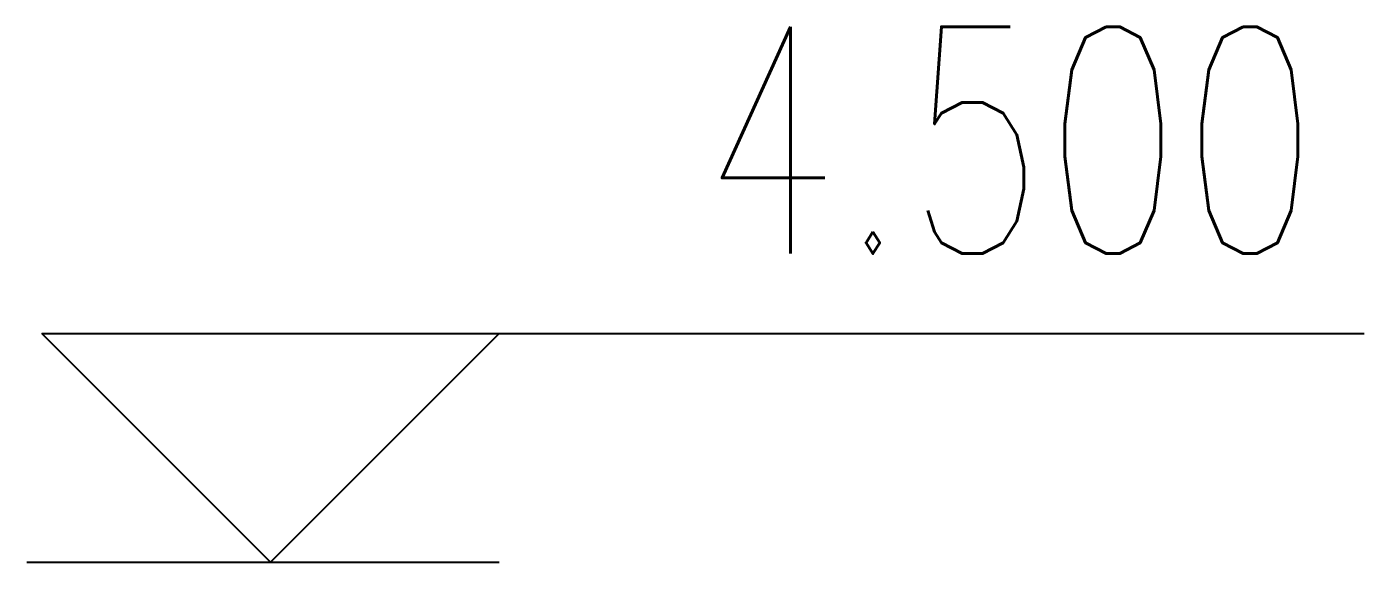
# Model space of a CAD drawing. Extents: x -89996 to 1006241, y -2176 to 440573.
# Drawn here: x 791116 to 792872, y 257716 to 258418 of the extents above; entities that cross this region are included whole.
import ezdxf

# ---------------------------------------------------------------- set-up
doc = ezdxf.new("R2010")
doc.units = 0
doc.header["$LTSCALE"] = 1000
doc.header["$MEASUREMENT"] = 0
doc.layers.add('AXIS', color=3, linetype='Continuous')
doc.layers.add('PUB_TEXT', color=7, linetype='Continuous')
doc.styles.add('_TCH_DIM', font='SIMPLEX', dxfattribs={"bigfont": 'GBCBIG'})

msp = doc.modelspace()

# ---------------------------------------------------------------- linework, layer by layer
at = {"layer": 'AXIS'}
for p, q in [((791435.96, 257715.83), (791135.96, 258015.83)), ((791135.96, 258015.83), (792871.81, 258015.83)), ((791435.96, 257715.83), (791735.96, 258015.83)), ((791115.96, 257715.83), (791735.96, 257715.83))]:
    msp.add_line(p, q, dxfattribs=at)

# ---------------------------------------------------------------- texts
at = {"layer": 'PUB_TEXT', "style": '_TCH_DIM', "width": 0.705882}
msp.add_text('4.500', height=297.5, dxfattribs=at).set_placement((792001.81, 258120.83))

doc.saveas('drawing.dxf')
